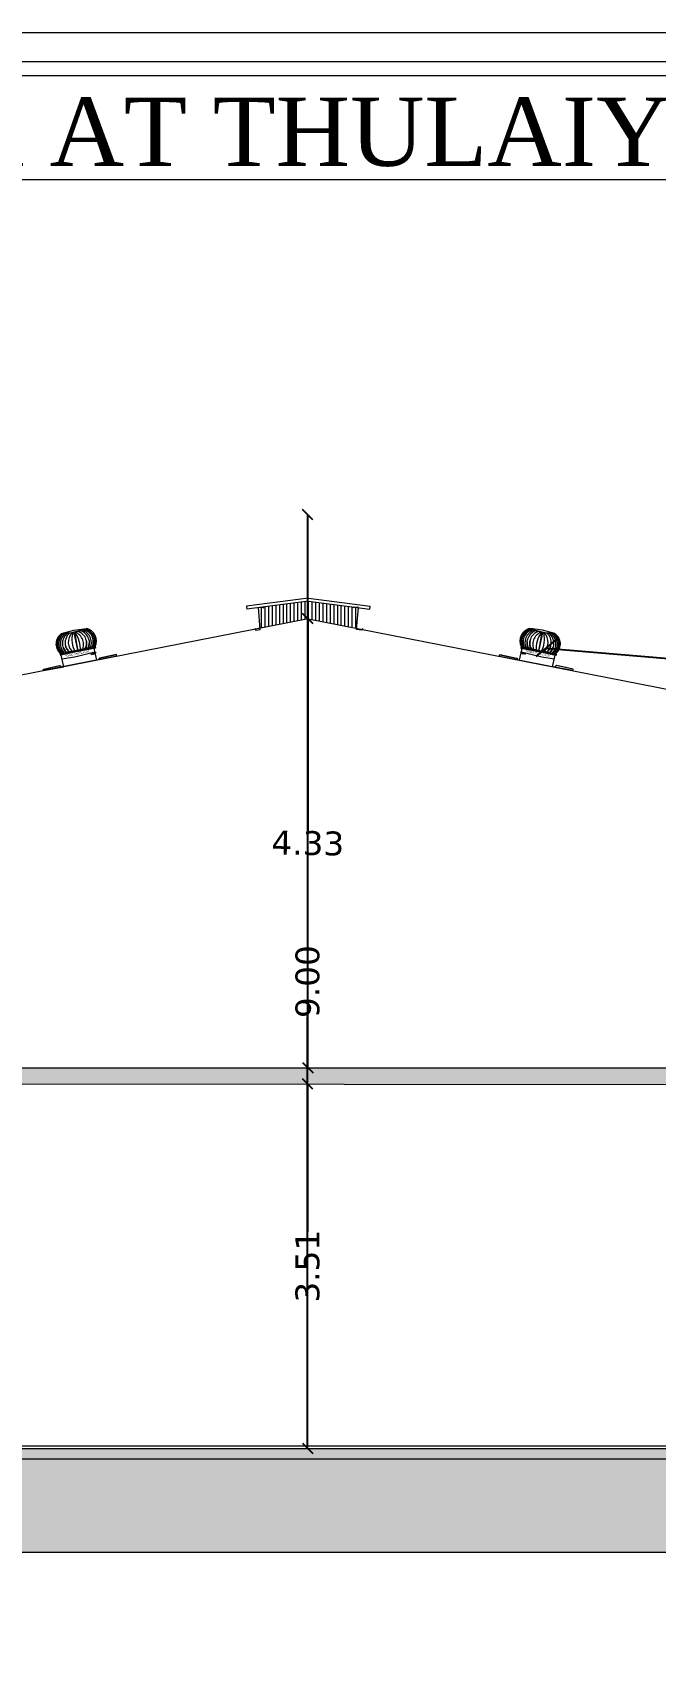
# Model space of a CAD drawing. Header units: metres. Extents: x 1610 to 5629, y 732 to 3974.
# Drawn here: x 1804 to 1810.01, y 893.9 to 909.58 of the extents above; entities that cross this region are included whole.
import ezdxf

# ---------------------------------------------------------------- set-up
doc = ezdxf.new("R2010")
doc.units = ezdxf.units.M
doc.header["$MEASUREMENT"] = 0
doc.header["$PDMODE"] = 2
doc.header["$PDSIZE"] = 50
doc.layers.get('0').update_dxf_attribs({"lineweight": 0})
doc.layers.get('Defpoints').update_dxf_attribs({"lineweight": 0})
doc.layers.add('BLK_1_FLR_0_REGULAR_ROOM', color=117, linetype='Continuous')
doc.layers.add('BLK_1_HT_OF_BLDG', color=5, linetype='Continuous')
doc.styles.add('Isa-', font='times.ttf')
doc.styles.add('ROMAND', font='swissc.ttf')
doc.styles.get("Standard").update_dxf_attribs({"font": 'verdana.ttf', "height": 0.23})
doc.styles.add('STYLE2', font='romant.shx', dxfattribs={"width": 0.8, "height": 4})
doc.dimstyles.get("Standard").update_dxf_attribs({"dimscale": 0, "dimtxt": 0.18, "dimasz": 0.18, "dimexe": 0.18, "dimexo": 0.0625, "dimgap": 0.09, "dimtad": 1, "dimtoh": 1, "dimzin": 0, "dimdsep": 46, "dimtxsty": 'Standard', "dimblk": 'OBLIQUE', "dimcen": 0.09, "dimse1": 1, "dimse2": 1, "dimadec": 0, "dimazin": 0, "dimtfac": 1, "dimtofl": 0, "dimtmove": 0, "dimatfit": 3, "dimldrblk": 'OBLIQUE', "dimfxl": 0, "dimtolj": 1, "dimtzin": 0, "dimarcsym": 0})
doc.dimstyles.new('STANDARD$0', dxfattribs={"dimtxt": 0.23, "dimasz": 0.1, "dimexe": 2, "dimexo": 2, "dimgap": 0, "dimtad": 0, "dimzin": 0, "dimdsep": 46, "dimtxsty": 'Standard', "dimblk": 'OBLIQUE', "dimcen": -0.0625, "dimse1": 1, "dimse2": 1, "dimclrd": 7, "dimclre": 9, "dimclrt": 7, "dimadec": 0, "dimazin": 0, "dimtfac": 1, "dimtix": 1, "dimtofl": 0, "dimtmove": 2, "dimatfit": 3, "dimldrblk": 'OBLIQUE', "dimfxl": 0, "dimtolj": 1, "dimtzin": 0, "dimarcsym": 0})

# ---------------------------------------------------------------- blocks, each defined once
blk = doc.blocks.new('_Oblique')
at = {"color": 0, "linetype": 'ByBlock', "lineweight": -2}
blk.add_line((-0.5, -0.5), (0.5, 0.5), dxfattribs=at)
blk = doc.blocks.new('*D47')
at = {"color": 7, "lineweight": -2}
for p, q in [((1795.172, 903.927), (1795.172, 900.267)), ((1795.172, 895.928), (1795.172, 899.588))]:
    blk.add_line(p, q, dxfattribs=at)
at = {"layer": 'Defpoints', "color": 0}
for p in [(1806.655, 903.927), (1795.172, 895.928), (1795.172, 895.928)]:
    blk.add_point(p, dxfattribs=at)
at = {"color": 7, "lineweight": -2, "xscale": 0.1, "yscale": 0.1, "zscale": 0.1}
for p, rotation in [((1795.172, 903.927), 90), ((1795.172, 895.928), 270)]:
    blk.add_blockref('_Oblique', p, dxfattribs=dict(at, rotation=rotation))
at = {"color": 7, "insert": (1795.172, 899.927), "char_height": 0.23, "attachment_point": 5, "rotation": 90}
blk.add_mtext('\\A1;8.00', dxfattribs=at)
blk = doc.blocks.new('*D49')
at = {"layer": 'BLK_1_FLR_0_REGULAR_ROOM', "color": 7, "lineweight": -2, "ltscale": 400}
for p, q in [((1806.653, 899.442), (1806.653, 898.015)), ((1806.653, 895.928), (1806.653, 897.356))]:
    blk.add_line(p, q, dxfattribs=at)
at = {"layer": 'Defpoints', "color": 0, "ltscale": 400}
for p in [(1805.192, 899.442), (1805.192, 895.928), (1806.653, 895.928)]:
    blk.add_point(p, dxfattribs=at)
at = {"layer": 'BLK_1_FLR_0_REGULAR_ROOM', "color": 7, "lineweight": -2, "ltscale": 400, "xscale": 0.1, "yscale": 0.1, "zscale": 0.1}
for p, rotation in [((1806.653, 899.442), 90), ((1806.653, 895.928), 270)]:
    blk.add_blockref('_Oblique', p, dxfattribs=dict(at, rotation=rotation))
at = {"layer": 'BLK_1_FLR_0_REGULAR_ROOM', "color": 7, "ltscale": 400, "insert": (1806.653, 897.685), "char_height": 0.23, "attachment_point": 5, "rotation": 90}
blk.add_mtext('\\A1;3.51', dxfattribs=at)
blk = doc.blocks.new('*D50')
at = {"layer": 'BLK_1_FLR_0_REGULAR_ROOM', "color": 7, "lineweight": -2, "ltscale": 400}
for p, q in [((1806.655, 903.927), (1806.655, 901.883)), ((1806.655, 899.598), (1806.655, 901.643))]:
    blk.add_line(p, q, dxfattribs=at)
at = {"layer": 'Defpoints', "color": 0, "ltscale": 400}
for p in [(1806.655, 903.927), (1804.424, 899.598), (1806.655, 899.598)]:
    blk.add_point(p, dxfattribs=at)
at = {"layer": 'BLK_1_FLR_0_REGULAR_ROOM', "color": 7, "lineweight": -2, "ltscale": 400, "xscale": 0.1, "yscale": 0.1, "zscale": 0.1}
for p, rotation in [((1806.655, 903.927), 90), ((1806.655, 899.598), 270)]:
    blk.add_blockref('_Oblique', p, dxfattribs=dict(at, rotation=rotation))
at = {"layer": 'BLK_1_FLR_0_REGULAR_ROOM', "color": 7, "ltscale": 400, "insert": (1806.655, 901.763), "char_height": 0.23, "attachment_point": 5, "rotation": 359}
blk.add_mtext('\\A1;4.33', dxfattribs=at)
blk = doc.blocks.new('*D51')
at = {"color": 7, "lineweight": -2}
for p, q in [((1795.509, 903.927), (1795.509, 899.767)), ((1795.509, 894.928), (1795.509, 899.087))]:
    blk.add_line(p, q, dxfattribs=at)
at = {"layer": 'Defpoints', "color": 0}
for p in [(1806.655, 903.927), (1795.509, 894.928), (1806.655, 894.928)]:
    blk.add_point(p, dxfattribs=at)
at = {"color": 7, "lineweight": -2, "xscale": 0.1, "yscale": 0.1, "zscale": 0.1}
for p, rotation in [((1795.509, 903.927), 90), ((1795.509, 894.928), 270)]:
    blk.add_blockref('_Oblique', p, dxfattribs=dict(at, rotation=rotation))
at = {"color": 7, "insert": (1795.509, 899.427), "char_height": 0.23, "attachment_point": 5, "rotation": 90}
blk.add_mtext('\\A1;9.00', dxfattribs=at)
blk = doc.blocks.new('*D88')
at = {"layer": 'BLK_1_HT_OF_BLDG', "color": 7, "lineweight": -2}
for p, q in [((1806.653, 904.931), (1806.653, 900.769)), ((1806.653, 895.928), (1806.653, 900.089))]:
    blk.add_line(p, q, dxfattribs=at)
at = {"layer": 'Defpoints', "color": 0}
for p in [(1806.812, 904.931), (1806.653, 895.928), (1806.659, 895.928)]:
    blk.add_point(p, dxfattribs=at)
at = {"layer": 'BLK_1_HT_OF_BLDG', "color": 7, "lineweight": -2, "xscale": 0.1, "yscale": 0.1, "zscale": 0.1}
for p, rotation in [((1806.653, 904.931), 90), ((1806.653, 895.928), 270)]:
    blk.add_blockref('_Oblique', p, dxfattribs=dict(at, rotation=rotation))
at = {"layer": 'BLK_1_HT_OF_BLDG', "color": 7, "insert": (1806.653, 900.429), "char_height": 0.23, "attachment_point": 5, "rotation": 90}
blk.add_mtext('\\A1;9.00', dxfattribs=at)

msp = doc.modelspace()

# ---------------------------------------------------------------- hatches: boundary and pattern name
h = msp.add_hatch()
h.set_pattern_fill('AR-CONC', scale=0.05, style=0)
h.set_pattern_definition([(50, (1796.65843, 899.36842), (0.35863, -0.031376), [0.0375, -0.4125]), (355, (1796.65843, 899.36842), (-0.069376, 0.376096), [0.03, -0.33]), (100.4514, (1796.6883, 899.3658), (0.2892547, 0.34472), [0.03187, -0.350571]), (46.1842, (1796.65843, 899.4684), (0.533621, -0.0827595), [0.05625, -0.61875]), (96.6356, (1796.7029, 899.4615), (0.467331, 0.487059), [0.047805, -0.525857]), (351.1842, (1796.6584, 899.4684), (0.467331, 0.48706), [0.045, -0.495]), (21, (1796.70843, 899.44342), (0.2984535, -0.2013094), [0.0375, -0.4125]), (326, (1796.70843, 899.44342), (0.121658, 0.362575), [0.03, -0.33]), (71.4514, (1796.7333, 899.42665), (0.4201113, 0.161265), [0.03187, -0.350571]), (37.5, (1796.65843, 899.36842), (0.0060799, 0.1664469), [0, -0.326, 0, -0.335, 0, -0.33125]), (7.5, (1796.65843, 899.36842), (0.1315348, 0.1972059), [0, -0.191, 0, -0.3185, 0, -0.12625]), (327.5, (1796.54693, 899.36842), (0.2669112, -0.0112774), [0, -0.125, 0, -0.39, 0, -0.5175]), (317.5, (1796.49693, 899.36842), (0.291593, 0.0500525), [0, -0.1625, 0, -0.259, 0, -0.3675])])
h.paths.add_polyline_path([(1816.658, 899.598), (1796.658, 899.598), (1796.658, 899.368), (1796.888, 899.368), (1796.888, 899.453), (1816.433, 899.428), (1816.433, 899.368), (1816.658, 899.368)])
h = msp.add_hatch()
h.set_pattern_fill('AR-CONC', scale=0.05, style=0)
h.set_pattern_definition([(50, (1796.65843, 895.6977), (0.35863, -0.031376), [0.0375, -0.4125]), (355, (1796.65843, 895.6977), (-0.069376, 0.376096), [0.03, -0.33]), (100.4514, (1796.6883, 895.6951), (0.2892547, 0.34472), [0.03187, -0.350571]), (46.1842, (1796.65843, 895.7977), (0.533621, -0.0827595), [0.05625, -0.61875]), (96.6356, (1796.7029, 895.7908), (0.467331, 0.487059), [0.047805, -0.525857]), (351.1842, (1796.6584, 895.7977), (0.467331, 0.48706), [0.045, -0.495]), (21, (1796.70843, 895.7727), (0.2984535, -0.2013094), [0.0375, -0.4125]), (326, (1796.70843, 895.7727), (0.121658, 0.362575), [0.03, -0.33]), (71.4514, (1796.7333, 895.75592), (0.4201113, 0.161265), [0.03187, -0.350571]), (37.5, (1796.65843, 895.6977), (0.0060799, 0.1664469), [0, -0.326, 0, -0.335, 0, -0.33125]), (7.5, (1796.65843, 895.6977), (0.1315348, 0.1972059), [0, -0.191, 0, -0.3185, 0, -0.12625]), (327.5, (1796.54693, 895.6977), (0.2669112, -0.0112774), [0, -0.125, 0, -0.39, 0, -0.5175]), (317.5, (1796.49693, 895.6977), (0.291593, 0.0500525), [0, -0.1625, 0, -0.259, 0, -0.3675])])
h.paths.add_polyline_path([(1816.658, 895.928), (1796.658, 895.928), (1796.658, 895.698), (1796.888, 895.698), (1796.888, 895.828), (1816.433, 895.828), (1816.433, 895.698), (1816.658, 895.698)])
h = msp.add_hatch()
h.set_pattern_fill('AR-SAND', scale=0.2, style=0)
h.set_pattern_definition([(37.5, (1796.88843, 894.9277), (-0.0125987, 0.385365), [0, -0.304, 0, -0.34, 0, -0.325]), (7.5, (1796.88843, 894.9277), (0.353955, 0.564429), [0, -0.164, 0, -0.274, 0, -0.105]), (327.5, (1796.64243, 894.9277), (0.6228284, 0.001132), [0, -0.1, 0, -0.36, 0, -0.47]), (317.5, (1796.6424, 894.9277), (0.601225, 0.175535), [0, -0.05, 0, -0.236, 0, -0.27])])
h.paths.add_polyline_path([(1796.888, 895.828), (1796.888, 895.007, -0.119025), (1796.975, 894.928), (1816.335, 894.928, -0.131883), (1816.433, 895.013), (1816.433, 895.828)])

# ---------------------------------------------------------------- linework, layer by layer
at = {"color": 7}
for p, q in [((1806.66, 904.125), (1806.063, 904.049)), ((1806.66, 904.097), (1806.067, 904.021)), ((1806.66, 904.125), (1807.257, 904.049)), ((1806.66, 904.097), (1807.254, 904.021)), ((1806.658, 903.928), (1796.797, 901.991)), ((1806.063, 904.049), (1806.067, 904.021)), ((1806.178, 904.035), (1806.221, 904.04)), ((1806.195, 903.823), (1806.178, 904.035)), ((1806.221, 904.04), (1806.231, 904.033)), ((1806.658, 903.928), (1816.52, 901.991)), ((1806.658, 903.928), (1816.52, 901.991)), ((1807.1, 904.04), (1807.09, 904.033)), ((1807.143, 904.035), (1807.1, 904.04)), ((1807.126, 903.824), (1807.143, 904.035)), ((1807.254, 904.021), (1807.257, 904.049)), ((1806.142, 903.833, -68.434), (1806.155, 903.818)), ((1806.155, 903.818), (1806.195, 903.823)), ((1807.172, 903.818, 0), (1807.126, 903.824, 0)), ((1807.186, 903.832, -68.434), (1807.172, 903.818, 0)), ((1796.658, 899.598), (1816.658, 899.598)), ((1796.658, 899.598), (1816.658, 899.598)), ((1796.888, 899.453), (1816.433, 899.428)), ((1796.658, 895.928), (1816.658, 895.928)), ((1796.888, 895.953), (1816.433, 895.953)), ((1796.888, 895.828), (1816.433, 895.828)), ((1796.658, 894.928), (1816.658, 894.928))]:
    msp.add_line(p, q, dxfattribs=at)
at = {"color": 7, "linetype": 'Continuous'}
for p, q in [((1806.559, 903.908), (1806.559, 904.084)), ((1806.594, 903.915), (1806.594, 904.088)), ((1806.628, 903.922), (1806.628, 904.093)), ((1806.663, 903.927), (1806.663, 904.097)), ((1806.698, 903.92), (1806.698, 904.092)), ((1806.733, 903.913), (1806.733, 904.088)), ((1806.768, 903.906), (1806.768, 904.083)), ((1806.209, 903.839), (1806.209, 904.039)), ((1806.244, 903.846), (1806.244, 904.043)), ((1806.279, 903.853), (1806.279, 904.048)), ((1806.314, 903.86), (1806.314, 904.052)), ((1806.349, 903.867), (1806.349, 904.057)), ((1806.384, 903.874), (1806.384, 904.061)), ((1806.419, 903.881), (1806.419, 904.066)), ((1806.454, 903.887), (1806.454, 904.07)), ((1806.489, 903.894), (1806.489, 904.075)), ((1806.524, 903.901), (1806.524, 904.079)), ((1806.803, 903.899), (1806.803, 904.079)), ((1806.838, 903.892), (1806.838, 904.074)), ((1806.873, 903.886), (1806.873, 904.07)), ((1806.908, 903.879), (1806.908, 904.065)), ((1806.943, 903.872), (1806.943, 904.061)), ((1806.978, 903.865), (1806.978, 904.056)), ((1807.013, 903.858), (1807.013, 904.052)), ((1807.048, 903.851), (1807.048, 904.047)), ((1807.083, 903.844), (1807.083, 904.043)), ((1807.118, 903.837), (1807.118, 904.038))]:
    msp.add_line(p, q, dxfattribs=at)
at = {"color": 7, "extrusion": (-2.52747e-08, 1.28725e-07, 1)}
for p, q in [((1804.28, 903.785, 0), (1804.397, 903.818, 0)), ((1804.397, 903.818, 0), (1804.519, 903.832, 0)), ((1804.397, 903.793, 0), (1804.436, 903.611, 0)), ((1804.403, 903.797, 0), (1804.437, 903.614, 0)), ((1804.604, 903.647, 0), (1804.268, 903.575, 0)), ((1804.607, 903.644, 0), (1804.269, 903.578, 0)), ((1804.592, 903.658, 0), (1804.274, 903.589, 0)), ((1804.411, 903.606, 0), (1804.381, 903.612, 0)), ((1804.436, 903.611, 0), (1804.406, 903.618, 0)), ((1804.436, 903.611, 0), (1804.46, 903.629, 0)), ((1804.459, 903.616, 0), (1804.485, 903.635, 0)), ((1804.478, 903.62, 0), (1804.508, 903.64, 0)), ((1804.509, 903.627, 0), (1804.536, 903.646, 0)), ((1804.535, 903.632, 0), (1804.559, 903.651, 0)), ((1804.62, 903.527), (1804.592, 903.658, 0)), ((1804.604, 903.66, 0), (1804.607, 903.644, 0)), ((1804.104, 903.441, 0), (1804.26, 903.475, 0)), ((1804.104, 903.44, 0), (1804.265, 903.475, 0)), ((1804.107, 903.427), (1804.301, 903.465)), ((1804.292, 903.58, 0), (1804.265, 903.587, 0)), ((1804.265, 903.587, 0), (1804.268, 903.575, 0)), ((1804.269, 903.578, 0), (1804.266, 903.594, 0)), ((1804.301, 903.465), (1804.274, 903.589, 0)), ((1804.305, 903.583, 0), (1804.279, 903.59, 0)), ((1804.319, 903.586, 0), (1804.291, 903.593, 0)), ((1804.337, 903.59, 0), (1804.307, 903.596, 0)), ((1804.358, 903.596, 0), (1804.33, 903.602, 0)), ((1804.391, 903.602, 0), (1804.358, 903.608, 0)), ((1804.814, 903.565), (1804.62, 903.527)), ((1804.81, 903.581, 0), (1804.641, 903.545, 0)), ((1804.81, 903.582, 0), (1804.646, 903.547, 0)), ((1804.814, 903.565), (1804.81, 903.582, 0)), ((1804.107, 903.427), (1804.104, 903.441, 0))]:
    msp.add_line(p, q, dxfattribs=at)
at = {"color": 7, "extrusion": (2.52747e-08, 1.28725e-07, 1)}
for p, q in [((1808.919, 903.818, 0), (1808.798, 903.832, 0)), ((1808.913, 903.797, 0), (1808.88, 903.614, 0)), ((1808.92, 903.793, 0), (1808.881, 903.611, 0)), ((1809.037, 903.785, 0), (1808.919, 903.818, 0)), ((1808.697, 903.527), (1808.725, 903.658, 0)), ((1808.713, 903.66, 0), (1808.71, 903.644, 0)), ((1808.71, 903.644, 0), (1809.048, 903.578, 0)), ((1808.713, 903.647, 0), (1809.049, 903.575, 0)), ((1808.725, 903.658, 0), (1809.043, 903.589, 0)), ((1808.782, 903.632, 0), (1808.758, 903.651, 0)), ((1808.808, 903.627, 0), (1808.781, 903.646, 0)), ((1808.839, 903.62, 0), (1808.809, 903.64, 0)), ((1808.857, 903.616, 0), (1808.832, 903.635, 0)), ((1808.881, 903.611, 0), (1808.856, 903.629, 0)), ((1808.881, 903.611, 0), (1808.911, 903.618, 0)), ((1808.906, 903.606, 0), (1808.936, 903.612, 0)), ((1808.503, 903.565), (1808.507, 903.582, 0)), ((1808.503, 903.565), (1808.697, 903.527)), ((1808.507, 903.582, 0), (1808.671, 903.547, 0)), ((1808.507, 903.581, 0), (1808.676, 903.545, 0)), ((1808.926, 903.602, 0), (1808.959, 903.608, 0)), ((1808.959, 903.596, 0), (1808.986, 903.602, 0)), ((1808.98, 903.59, 0), (1809.01, 903.596, 0)), ((1808.998, 903.586, 0), (1809.026, 903.593, 0)), ((1809.012, 903.583, 0), (1809.038, 903.59, 0)), ((1809.016, 903.465), (1809.043, 903.589, 0)), ((1809.21, 903.427), (1809.016, 903.465)), ((1809.024, 903.58, 0), (1809.052, 903.587, 0)), ((1809.048, 903.578, 0), (1809.051, 903.594, 0)), ((1809.052, 903.587, 0), (1809.049, 903.575, 0)), ((1809.213, 903.44, 0), (1809.052, 903.475, 0)), ((1809.213, 903.441, 0), (1809.057, 903.475, 0)), ((1809.21, 903.427), (1809.213, 903.441, 0))]:
    msp.add_line(p, q, dxfattribs=at)
at = {"color": 7, "extrusion": (-4.08961e-06, -5.94148e-07, 1)}
for p, q in [((1804.814, 903.565), (1804.107, 903.427)), ((1804.562, 903.582, 0), (1804.585, 903.6, 0)), ((1804.577, 903.585, 0), (1804.597, 903.602, 0)), ((1804.589, 903.587, 0), (1804.612, 903.604, 0))]:
    msp.add_line(p, q, dxfattribs=at)
at = {"color": 7, "extrusion": (4.08961e-06, -5.94148e-07, 1)}
for p, q in [((1808.503, 903.565), (1809.21, 903.427)), ((1808.728, 903.587, 0), (1808.705, 903.604, 0)), ((1808.74, 903.585, 0), (1808.72, 903.602, 0)), ((1808.755, 903.582, 0), (1808.732, 903.6, 0))]:
    msp.add_line(p, q, dxfattribs=at)
at = {"color": 7, "ltscale": 2}
for points in [[(1743.091, 909.579), (1872.211, 909.579), (1872.211, 836.459), (1743.091, 836.459)], [(1743.371, 909.299), (1871.931, 909.299), (1871.931, 836.74), (1743.371, 836.74)], [(1743.505, 909.165), (1871.797, 909.165), (1871.797, 836.874), (1743.505, 836.874)]]:
    msp.add_lwpolyline(points, close=True, dxfattribs=at)
at = {"color": 7, "extrusion": (-2.52747e-08, 1.28725e-07, 1)}
for centre, radius, start, end in [((1804.348, 903.684, 0), 0.122, 123.9946, 227.5766), ((1804.365, 903.681, 0), 0.131, 127.2719, 228.1617), ((1804.363, 903.686, 0), 0.122, 125.5626, 235.0948), ((1804.375, 903.689, 0), 0.122, 127.7482, 235.5723), ((1804.397, 903.687, 0), 0.128, 132.5128, 232.4479), ((1804.277, 904.436, 0), 0.651, 270.2927, 291.8289), ((1804.415, 903.689, 0), 0.127, 132.7885, 231.9601), ((1804.277, 904.436, 0), 0.647, 271.3771, 290.7445), ((1804.441, 903.695, 0), 0.127, 134.3855, 231.9601), ((1804.468, 903.701, 0), 0.124, 134.49, 233.1481), ((1804.624, 903.729, 0), 0.245, 165.3509, 210.3196), ((1804.216, 903.642, 0), 0.245, 353.9609, 38.9297), ((1804.369, 903.68, 0), 0.124, 331.1325, 69.7906), ((1804.397, 903.685, 0), 0.127, 332.3205, 69.8951), ((1804.423, 903.691, 0), 0.127, 332.3205, 71.4921), ((1804.44, 903.696, 0), 0.128, 331.8327, 71.7677), ((1804.464, 903.704, 0), 0.122, 327.6288, 75.4529), ((1804.476, 903.706, 0), 0.122, 328.1063, 77.6385), ((1804.476, 903.701, 0), 0.131, 335.0394, 75.9292), ((1804.494, 903.713, 0), 0.122, 334.545, 78.127), ((1804.454, 903.729, 0), 0.177, 205.9417, 231.2652), ((1804.43, 903.7, 0), 0.117, 186.2721, 240.9851), ((1804.404, 903.694, 0), 0.117, 323.2955, 18.0084), ((1804.371, 903.711, 0), 0.177, 333.0154, 358.3389), ((1804.262, 903.462, 0), 0.0129, 348.2349, 102.3008), ((1803.966, 905.793, 0), 2.275, 278.0572, 286.2427), ((1804.649, 903.534, 0), 0.0129, 101.9798, 197.3592)]:
    msp.add_arc(centre, radius, start, end, dxfattribs=at)
at = {"color": 7, "extrusion": (2.52747e-08, 1.28725e-07, 1)}
for centre, radius, start, end in [((1808.823, 903.713, 0), 0.122, 101.873, 205.455), ((1808.84, 903.701, 0), 0.131, 104.0708, 204.9606), ((1808.841, 903.706, 0), 0.122, 102.3615, 211.8937), ((1808.853, 903.704, 0), 0.122, 104.5471, 212.3712), ((1808.877, 903.696, 0), 0.128, 108.2323, 208.1673), ((1808.894, 903.691, 0), 0.127, 108.5079, 207.6795), ((1808.92, 903.685, 0), 0.127, 110.1049, 207.6795), ((1809.04, 904.436, 0), 0.651, 248.1711, 269.7073), ((1809.04, 904.436, 0), 0.647, 249.2555, 268.6229), ((1808.948, 903.68, 0), 0.124, 110.2094, 208.8675), ((1809.101, 903.642, 0), 0.245, 141.0703, 186.0391), ((1808.693, 903.729, 0), 0.245, 329.6804, 14.6491), ((1808.849, 903.701, 0), 0.124, 306.8519, 45.51), ((1808.876, 903.695, 0), 0.127, 308.0399, 45.6145), ((1808.902, 903.689, 0), 0.127, 308.0399, 47.2115), ((1808.92, 903.687, 0), 0.128, 307.5521, 47.4872), ((1808.942, 903.689, 0), 0.122, 304.4277, 52.2518), ((1808.954, 903.686, 0), 0.122, 304.9052, 54.4374), ((1808.952, 903.681, 0), 0.131, 311.8383, 52.7281), ((1808.969, 903.684, 0), 0.122, 312.4234, 56.0054), ((1808.946, 903.711, 0), 0.177, 181.6611, 206.9846), ((1808.913, 903.694, 0), 0.117, 161.9916, 216.7045), ((1808.886, 903.7, 0), 0.117, 299.0149, 353.7279), ((1808.863, 903.729, 0), 0.177, 308.7348, 334.0583), ((1808.668, 903.534, 0), 0.0129, 342.6408, 78.0202), ((1809.351, 905.793, 0), 2.275, 253.7573, 261.9428), ((1809.054, 903.462, 0), 0.0129, 77.6992, 191.7651)]:
    msp.add_arc(centre, radius, start, end, dxfattribs=at)

# ---------------------------------------------------------------- texts
at = {"color": 7, "extrusion": (-2.52747e-08, 1.28725e-07, 1), "style": 'ROMAND'}
msp.add_text('TURBO VENTILATOR', height=0.01732, rotation=11.3116, dxfattribs=at).set_placement((1804.316, 903.558, 0))
at = {"color": 7, "extrusion": (2.52747e-08, 1.28725e-07, 1), "style": 'ROMAND'}
msp.add_text('TURBO VENTILATOR', height=0.01732, rotation=348.6884, dxfattribs=at).set_placement((1808.755, 903.607, 0))
at = {"color": 7, "insert": (1743.86, 908.952), "char_height": 0.65808, "width": 95.81967, "attachment_point": 1, "style": 'Isa-'}
msp.add_mtext('{\\LPLAN SHOWING THE PROPOSED CONSTRUCTION OF COMMERCIAL GODOWN BUILDING IN S.F.NO.146/2A,2B,2C, 147/3A,3B,148/5A AT THULAIYANATHAM VILLAGE, MUSIRI TALUK, TIRUCHIRAPPALLI DISTRICT. }', dxfattribs=at)

# ---------------------------------------------------------------- dimensions: what is measured, and where the dimension line sits
for base, p2, picture, middle in [((1795.172, 895.928), (1795.172, 895.928), '*D47', (1795.172, 899.927)), ((1795.509, 894.928), (1806.655, 894.928), '*D51', (1795.509, 899.427))]:
    dim = msp.add_linear_dim(base=base, p1=(1806.655, 903.927), p2=p2, angle=90, dimstyle='STANDARD$0')
    dim.commit()
    dim.dimension.update_dxf_attribs({"geometry": picture, "text_midpoint": middle})
at = {"layer": 'BLK_1_FLR_0_REGULAR_ROOM', "color": 2, "ltscale": 400}
dim = msp.add_linear_dim(base=(1806.655, 899.598), p1=(1806.655, 903.927), p2=(1804.424, 899.598), angle=90, dimstyle='STANDARD$0', dxfattribs=at)
dim.commit()
dim.dimension.update_dxf_attribs({"geometry": '*D50', "text_midpoint": (1806.655, 901.763), "text_rotation": 359})
dim = msp.add_linear_dim(base=(1806.653, 895.928), p1=(1805.192, 899.442), p2=(1805.192, 895.928), angle=90, dimstyle='STANDARD$0', dxfattribs=at)
dim.commit()
dim.dimension.update_dxf_attribs({"geometry": '*D49', "text_midpoint": (1806.653, 897.685)})
at = {"layer": 'BLK_1_HT_OF_BLDG'}
dim = msp.add_linear_dim(base=(1806.653, 895.928), p1=(1806.812, 904.931), p2=(1806.659, 895.928), angle=90, dimstyle='STANDARD$0', dxfattribs=at)
dim.commit()
dim.dimension.update_dxf_attribs({"geometry": '*D88', "text_midpoint": (1806.653, 900.429)})

# ---------------------------------------------------------------- leaders
at = {"color": 7}
msp.add_leader([(1808.953, 903.644, -98.484), (1814.206, 903.199, -98.484), (1816.108, 903.199, -98.484)], dimstyle='Standard', override={"dimscale": 1, "dimtxt": 0.5, "dimgap": 0, "dimtad": 0, "dimtxsty": 'STYLE2'}, dxfattribs=at)

doc.saveas('drawing.dxf')
